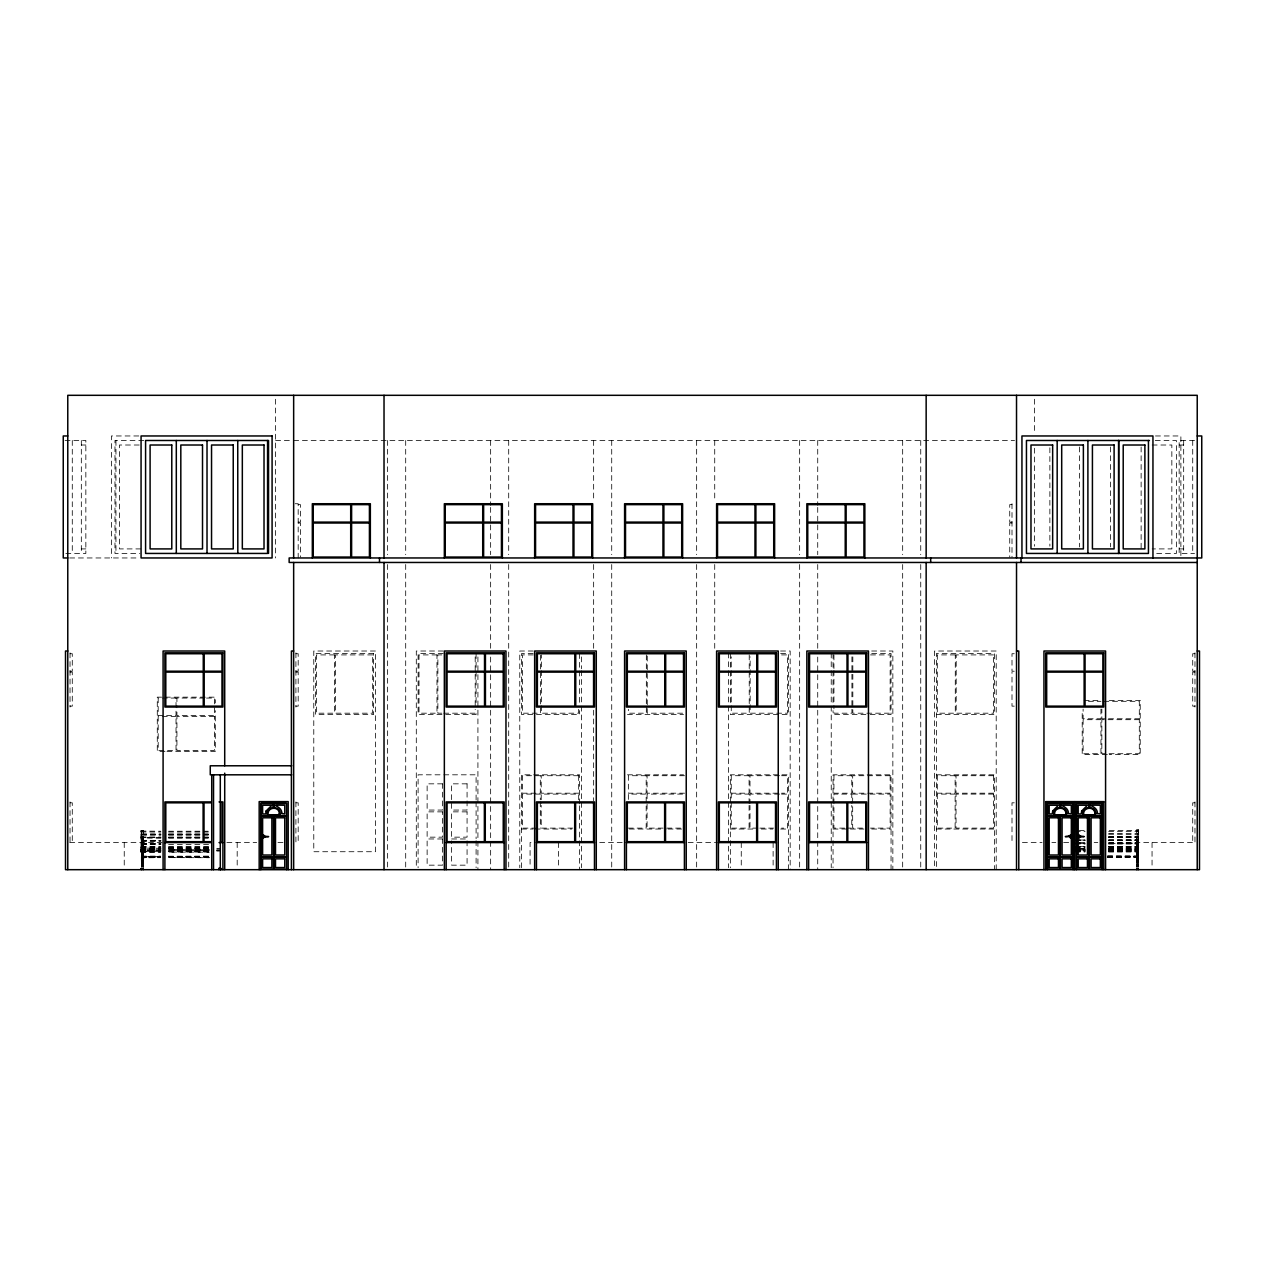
<?xml version="1.0" encoding="UTF-8"?>
<svg xmlns="http://www.w3.org/2000/svg" width="1265" height="1265" viewBox="0 0 1265 1265"><rect width="100%" height="100%" fill="white"/><g stroke="black" fill="none" stroke-linecap="round" stroke-linejoin="round"><path stroke-width="0.75" stroke-dasharray="5 3.75" d="M138.818 435.966L111.431 435.966L111.431 557.96M1155.467 435.966L1180.878 435.966L1180.878 555.983M65.053 440.489L85.846 440.489L85.846 553.438L65.053 553.438M143.783 440.489L114.973 440.489L114.973 553.438L139.941 553.438M275.596 440.489L290.049 440.489M293.654 440.489L1014.546 440.489M1155.245 440.489L1176.371 440.489L1176.371 553.438L1155.245 553.438M1194.524 440.489L1179.154 440.489L1179.154 553.438L1194.524 553.438M81.324 445.011L85.846 445.011M139.213 445.011L119.495 445.011L119.495 548.915L141.19 548.915M1152.13 445.011L1171.849 445.011L1171.849 548.915L1152.13 548.915M1179.154 445.011L1183.676 445.011M295.172 503.739L298.176 503.739L298.176 557.96M298.176 504.64L300.438 504.64L300.438 522.113L298.176 522.113M1012 504.64L1009.739 504.64L1009.739 522.113L1012 522.113M298.176 523.014L300.438 523.014L300.438 557.059M1012 523.014L1009.739 523.014L1009.739 557.059M81.324 548.915L85.846 548.915M1179.154 548.915L1183.676 548.915M69.67 557.96L138.818 557.96M443.256 651.016L416.296 651.016L416.296 867.711M533.245 651.016L519.773 651.016L519.773 867.711M780.537 651.016L790.166 651.016L790.166 869.688M871.68 651.016L892.853 651.016L892.853 869.688M443.24 653.546L418.098 653.546L418.098 714.551L476.099 714.551L476.099 710.614M533.182 653.546L521.575 653.546L521.575 714.551L579.576 714.551L579.576 710.614M780.632 653.546L788.364 653.546L788.364 714.551L730.348 714.551L730.348 710.614M871.712 653.546L891.05 653.546L891.05 714.551L867.837 714.551M70.034 653.736L72.279 653.736L72.279 671.209L70.034 671.209M295.915 653.736L298.176 653.736L298.176 671.209L295.915 671.209M1014.261 653.736L1012 653.736L1012 671.209L1014.261 671.209M1194.966 653.736L1192.721 653.736L1192.721 671.209L1194.966 671.209M441.817 654.906L437.88 654.906L437.88 713.191L441.817 713.191M533.261 654.906L522.477 654.906L522.477 713.191L540.455 713.191L540.455 654.906M781.564 654.906L787.462 654.906L787.462 713.191L750.145 713.191L750.145 656.851M870.51 654.906L890.149 654.906L890.149 713.191L852.831 713.191L852.831 709.301M70.034 672.11L72.279 672.11L72.279 706.139L70.034 706.139M295.915 672.11L298.176 672.11L298.176 706.139L295.915 706.139M1194.966 672.11L1192.721 672.11L1192.721 706.139L1194.966 706.139M204.535 698.059L176.926 698.059L176.926 707.768M206.511 698.059L214.386 698.059L214.386 715.531L176.926 715.531L176.926 709.697M1084.137 700.415L1099.617 700.415M1109.278 700.415L1140.224 700.415L1140.224 754.62L1109.278 754.62M1088.453 701.316L1100.945 701.316M1103.807 701.316L1139.306 701.316L1139.306 718.773L1101.847 718.773L1101.847 709.08M1014.261 706.139L1012 706.139L1012 672.11M443.778 713.191L475.197 713.191L475.197 709.301M682.594 713.191L647.237 713.191L647.237 654.906M627.456 714.551L683.527 714.551M865.908 714.551L833.034 714.551L833.034 710.614M936.385 714.551L994.401 714.551L994.401 653.546L936.385 653.546L936.385 867.758M165.019 751.363L157.287 751.363L157.287 697.157L215.303 697.157L215.303 702.961M166.948 751.363L215.303 751.363L215.303 710.709M1107.349 754.62L1082.207 754.62L1082.207 710.092M627.456 774.812L683.527 774.812M936.385 774.812L994.401 774.812L994.401 869.688M684.555 775.714L647.079 775.714L647.079 793.187L684.555 793.187M779.572 775.714L749.987 775.714L749.987 793.187L779.572 793.187M781.533 775.714L787.462 775.714L787.462 793.187L781.533 793.187M682.578 794.088L647.079 794.088L647.079 799.765M779.572 794.088L749.987 794.088L749.987 803.544M781.533 794.088L787.462 794.088L787.462 828.116L781.533 828.116M70.034 802.816L72.279 802.816L72.279 841.684L70.034 841.684M295.915 802.816L298.176 802.816L298.176 841.684L295.915 841.684M1014.261 802.816L1012 802.816L1012 841.684L1014.261 841.684M1194.966 802.816L1192.721 802.816L1192.721 841.684L1194.966 841.684M536.74 828.116L522.477 828.116L522.477 794.088L540.297 794.088L540.297 799.765M572.76 828.116L541.214 828.116L541.214 805.441M628.357 828.116L646.178 828.116L646.178 794.088L628.357 794.088L628.357 799.765M680.617 828.116L647.079 828.116L647.079 801.646M757.877 828.116L749.987 828.116L749.987 805.441M759.854 828.116L773.658 828.116M844.64 828.116L833.935 828.116L833.935 794.088L851.772 794.088L851.772 803.544M846.427 828.116L851.772 828.116L851.772 805.441M862.54 828.116L852.673 828.116L852.673 794.088L890.149 794.088L890.149 828.116L870.431 828.116M521.575 829.034L533.182 829.034M535.111 829.034L571.843 829.034M629.385 829.034L666.117 829.034M668.062 829.034L681.598 829.034M730.348 829.034L753.561 829.034M761.293 829.034L772.883 829.034M780.632 829.034L788.364 829.034M833.034 829.034L848.515 829.034M850.444 829.034L863.979 829.034M871.712 829.034L891.05 829.034M936.385 829.034L994.401 829.034M1138.405 829.982L1136.555 829.761L1136.555 852.167L1138.405 852.167L1138.405 829.808M1136.555 830.204L1138.532 830.061M141.174 830.441L143.419 830.425M1136.555 830.457L1138.532 830.488L1108.646 830.583M1079.187 830.583L1085.07 830.583M141.032 830.915L143.419 830.82M1136.555 830.836L1138.532 830.836M141.032 831.073L160.861 831.231M168.577 831.231L201.356 831.231M203.286 831.231L209.073 831.231M1136.555 831.058L1138.532 831.089M141.032 831.564L143.419 831.374M1075.25 831.405L1085.07 831.405M1108.646 831.405L1138.532 831.326M141.032 831.722L143.419 831.801M141.032 831.959L160.861 832.038M168.577 832.038L201.356 832.038M203.286 832.038L209.073 832.038M1108.646 833.429L1138.12 833.619M141.569 834.03L160.861 834.03M168.577 834.03L201.356 834.03M203.286 834.03L209.073 834.03M141.569 834.22L160.861 834.22M168.577 834.22L201.356 834.22M203.286 834.22L209.073 834.22M1108.646 834.252L1138.12 834.426M141.569 834.837L160.861 834.837M168.577 834.837L201.356 834.837M203.286 834.837L209.073 834.837M141.569 834.995L160.861 834.995M168.577 834.995L201.356 834.995M203.286 834.995L209.073 834.995M1136.555 836.007L1138.405 836.007M1136.555 836.292L1138.532 836.26M141.174 836.56L143.419 836.56M1108.646 836.497L1138.532 836.45M141.032 836.671L143.419 836.687M1136.555 836.782L1138.532 836.687M141.032 836.956L160.861 837.051M168.577 837.051L201.356 837.051M203.286 837.051L209.073 837.051M1108.646 836.892L1138.532 836.94M141.032 837.24L143.419 837.335M1108.646 837.288L1138.532 837.177M141.032 837.477L160.861 837.43M168.577 837.43L201.356 837.43M203.286 837.43L209.073 837.43M1108.646 837.509L1138.532 837.414M160.861 837.825L141.032 837.825L160.861 838.047M168.577 837.825L201.356 837.825M203.286 837.825L209.073 837.825M1136.555 837.857L1138.532 837.778L1136.555 837.968M168.577 838.047L201.356 838.047M203.286 838.047L209.073 838.047M141.032 838.426L143.419 838.379L141.174 838.489M451.621 838.964L467.07 838.964M1136.824 839.296L1138.152 839.264L1136.824 839.122L1136.824 847.471M141.49 839.612L143.103 839.628L143.103 847.85M1136.824 839.644L1138.152 839.533M141.49 839.786L143.103 839.818M1075.25 839.881L1085.07 839.881M1108.646 839.881L1138.152 839.754M141.49 840.023L143.103 840.26M1079.187 840.039L1085.07 840.039M1108.646 840.039L1138.152 840.071M141.49 840.355L160.861 840.371M1075.25 840.498L1085.07 840.498M1108.646 840.498L1138.152 840.324M141.49 840.593L160.861 840.529M1075.25 840.64L1085.07 840.64M1108.646 840.64L1138.152 840.624M141.49 840.956L160.861 840.972M1136.824 840.798L1138.152 840.83M141.49 841.193L160.861 841.13M1136.824 841.098L1138.152 841.32M141.49 841.51L143.103 841.431M1136.824 841.494L1138.152 841.383M141.49 841.636L143.103 841.636M1136.824 841.62L1138.152 841.636M141.49 841.968L143.103 841.921M1136.824 841.889L1138.152 841.937M141.49 842.221L143.103 842.348M1136.824 842.348L1138.152 842.332M69.717 842.585L162.047 842.585M226.878 842.585L256.668 842.585M277.952 842.585L283.929 842.585M530.968 842.585L530.082 842.585L530.082 867.758M599.705 842.585L623.297 842.585M688.176 842.585L715.705 842.585M1022.405 842.585L1042.06 842.585M1051.879 842.585L1055.801 842.585M1063.659 842.585L1069.557 842.585M1079.377 842.585L1085.275 842.585M1094.178 842.585L1097.799 842.585M1108.693 842.585L1195.267 842.585M141.49 842.664L143.103 842.775M1136.824 842.901L1138.152 842.648M141.49 842.917L143.103 843.138L141.49 843.36M1075.25 843.043L1085.07 843.043M1108.646 843.043L1138.152 843.138L1108.646 843.423M1079.187 843.423L1085.07 843.423M141.49 843.644L160.861 843.486M1075.25 843.644L1085.07 843.644M1108.646 843.644L1138.152 843.565M141.49 843.787L160.861 843.85M1136.824 843.945L1138.152 843.85M141.49 844.024L160.861 844.071M1075.25 844.055L1085.07 844.055M1108.646 844.055L1138.152 844.04M141.49 844.451L160.861 844.482M168.577 844.482L209.073 844.482M1136.824 844.34L1138.152 844.451M141.49 844.561L143.103 844.577M1136.824 844.561L1138.152 844.625M141.49 844.767L143.103 844.862M1138.152 845.004L1136.824 845.004L1138.152 845.241M141.49 845.067L143.103 845.099M141.49 845.431L143.103 845.399M1136.824 845.479L1138.152 845.431M141.49 845.637L143.103 845.637M1136.824 845.652L1138.152 845.652M141.49 845.953L143.103 845.826M1136.824 845.89L1138.152 845.89M141.49 846.079L143.103 846.269M1136.555 846.317L1138.532 846.238M141.49 846.506L143.103 846.506M1075.25 846.396L1085.07 846.396M1108.646 846.396L1138.532 846.554M141.032 846.617L160.861 846.791M168.577 846.791L209.073 846.791M1079.187 846.68L1085.07 846.68M1108.646 846.68L1138.532 846.744M141.49 846.918L160.861 847.06M168.577 847.06L209.073 847.06M1075.25 847.028L1085.07 847.028M1108.646 847.028L1138.532 847.107M141.032 847.123L143.419 847.202M1138.405 847.36L1136.555 847.376L1138.532 847.597M141.032 847.487L160.861 847.408M168.577 847.408L209.073 847.408M141.032 847.85L143.419 847.835M1075.25 847.898L1085.07 847.898M1108.646 847.898L1138.532 847.803M143.419 848.009L141.032 848.072L160.861 848.262M1075.25 848.167L1085.07 848.135M1108.646 848.167L1138.532 847.993M168.577 848.262L209.073 848.262M1079.187 848.293L1085.07 848.42M1108.646 848.293L1138.532 848.246M141.032 848.594L160.861 848.499M168.577 848.515L209.073 848.515M216.774 848.641L220.632 848.641M1136.555 848.625L1138.532 848.562M141.032 848.91L160.861 848.768M168.577 848.768L209.073 848.768M1079.187 848.894L1085.07 848.926M1108.646 848.894L1138.642 848.894M141.032 849.052L143.419 848.973M1075.25 849.115L1085.07 849.115M1108.646 849.115L1138.642 849.21M160.861 849.242L140.889 849.4L140.889 851.645L160.861 851.614M168.577 849.448L209.073 849.242M216.774 849.242L220.632 849.242M1075.25 849.384L1085.07 849.432M1108.646 849.384L1138.642 849.289M140.889 849.542L160.861 849.732L140.889 849.827M1136.555 849.574L1138.642 849.574M1085.07 849.906L1075.25 849.906L1085.07 850.033M1108.646 849.906L1138.642 849.953M140.889 850.127L160.861 850.238M209.073 850.238L168.577 850.238L209.073 850.507M1108.646 850.033L1138.642 850.064M160.861 850.507L140.889 850.491L160.861 850.618M216.774 850.349L220.632 850.507M1075.25 850.317L1085.07 850.301M1108.646 850.317L1138.642 850.539M168.577 850.649L209.073 850.618M216.774 850.618L220.632 850.618M1075.25 850.792L1085.07 850.776M1108.646 850.792L1138.642 850.776M140.889 850.886L143.214 850.871M1136.729 850.934L1138.642 850.823M140.889 851.076L160.861 851.108M168.577 851.108L209.073 851.076M216.774 851.076L220.632 851.076M1075.25 851.266L1085.07 851.155M1108.646 851.155L1138.405 851.282M140.889 851.377L160.861 851.456M168.577 851.566L209.073 851.456M1136.729 851.456L1138.532 851.44M168.577 851.614L209.073 851.614M1075.25 851.788L1085.07 851.788M1108.646 851.788L1138.532 851.709M141.032 852.009L160.861 852.072L141.032 852.231L141.032 830.757L143.419 830.646L143.419 852.452L141.174 852.404M1075.25 851.867L1085.07 851.867M1108.646 851.867L1138.532 851.883M1136.729 852.468L1138.231 852.468M141.38 852.784L143.214 852.752M1136.729 852.784L1138.231 852.721M141.38 853.053L143.214 852.958M1136.729 853.037L1138.231 852.974M141.38 853.385L143.214 853.274M1136.729 853.211L1138.231 853.258M143.214 853.559L141.38 853.638L143.214 853.764M1136.729 853.559L1138.231 853.654M1136.729 853.717L1138.231 853.796M141.38 854.096L143.214 854.002M1136.729 854.223L1138.231 854.096M141.38 854.476L143.214 854.492L141.38 854.713M1138.231 854.27L1136.729 854.413L1138.231 854.523M143.214 854.776L141.38 854.998L143.214 855.061M1136.729 854.792L1138.231 854.998L1136.729 855.045M141.38 855.488L143.214 855.377M1136.729 855.44L1138.231 855.519M141.38 855.678L143.214 855.567M1136.729 855.709L1138.231 855.567M141.38 855.883L143.214 855.978M1107.618 855.899L1138.231 855.899M141.38 856.12L160.687 856.152M168.451 856.231L209.231 856.12M1107.618 856.136L1138.231 856.31M141.38 856.531L160.687 856.358M168.451 856.358L209.231 856.531M1107.618 856.5L1138.231 856.5M160.687 856.721L141.38 856.753L160.687 856.943M168.451 856.721L209.231 856.721M1107.618 856.721L1138.231 856.721M168.451 856.943L209.231 856.943M1107.618 856.943L1138.231 856.943M141.38 857.338L160.687 857.148M168.451 857.148L209.231 857.148M1107.618 857.306L1138.231 857.132M141.38 857.638L160.687 857.638L141.38 857.812M209.231 857.512L168.451 857.638L209.231 857.717M1107.618 857.544L1138.231 857.433M1136.729 857.891L1138.231 857.876M141.38 858.113L143.214 857.986M1136.729 857.955L1138.231 858.049M141.38 858.192L143.214 858.429M1136.729 858.445L1138.231 858.413M141.38 858.476L143.214 858.682M1136.729 858.571L1138.231 858.635M141.38 858.777L143.214 858.777M1136.729 858.777L1138.231 858.919L1136.729 859.077M143.214 859.062L141.38 859.204L143.214 859.425M1136.729 859.441L1138.231 859.251M141.38 859.741L143.214 859.694M1136.729 859.52L1138.231 859.568M1136.729 859.915L1138.231 859.915L1136.729 860.247M141.38 860.073L143.214 860.2M141.38 860.406L143.214 860.39M1136.729 860.406L1138.231 860.437M141.38 860.801L143.214 860.738M1136.729 860.659L1138.231 860.58M141.38 861.085L143.214 861.085M1136.729 860.943L1138.231 860.943M141.38 861.259L143.214 861.259M1136.729 861.117L1138.231 861.259M141.38 861.449L143.214 861.402M1138.231 861.512L1136.729 861.512L1138.231 861.876M141.38 861.781L143.214 861.829M141.38 862.003L143.214 862.034M1136.729 862.113L1138.231 861.908M141.38 862.224L143.214 862.224M1136.729 862.366L1138.231 862.366M141.38 862.493L143.214 862.603M1136.729 862.493L1138.231 862.493M1136.729 863.11L1138.231 863.078M141.38 863.821L143.214 863.9M141.38 864.422L143.214 864.422M1136.729 864.327L1138.231 864.327M141.38 864.612L143.214 864.612M1136.729 864.517L1138.231 864.517M141.38 865.023L143.214 865.023M1136.729 864.944L1138.231 864.944M1136.729 865.228L1138.231 865.228M141.38 865.307L143.214 865.307M1136.729 865.545L1138.231 865.545M141.38 865.624L143.214 865.624M141.38 866.003L143.214 866.003M1136.729 865.94L1138.231 865.94M141.38 866.335L143.214 866.209M1138.231 866.161L1136.729 866.288L1138.231 866.414M141.38 866.462L143.214 866.462M1194.966 652.835L1194.966 707.04M1194.966 801.915L1194.966 842.585M1192.721 440.489L1192.721 553.438M1183.676 440.489L1183.676 553.438M1152.051 842.585L1152.051 867.758M1141.125 446.972L1141.125 548.915M1138.152 839.154L1138.152 847.471M1138.231 849.036L1138.231 866.825M1138.12 830.583L1138.12 851.867M1138.12 855.915L1138.12 857.528M1137.757 845.004L1137.757 846.759M1136.729 849.036L1136.729 866.825M1110.401 446.972L1110.401 546.954M1100.945 709.08L1100.945 718.773L1083.109 718.773L1083.109 709.08M1079.614 446.972L1079.614 546.954M1049.871 447.778L1049.871 546.148M1034.596 399.234L1034.596 432.551M1034.596 448.221L1034.596 546.195M1012 503.739L1012 557.059M996.203 869.688L996.203 651.016L934.582 651.016L934.582 867.711M920.746 440.489L920.746 554.687M920.746 564.522L920.746 869.688M902.672 440.489L902.672 554.687M902.672 564.522L902.672 869.688M891.05 869.688L891.05 774.812L833.034 774.812L833.034 838.711M852.831 656.851L852.831 672.395M852.831 674.34L852.831 707.356M851.93 656.851L851.93 672.395M851.93 674.34L851.93 707.356M851.93 709.301L851.93 713.191L833.935 713.191L833.935 705.411M833.935 654.906L833.935 668.505M833.935 670.45L833.935 703.482M833.034 653.546L833.034 669.296M833.034 671.256L833.034 702.739M833.034 840.64L833.034 867.758M831.231 652.993L831.231 668.758M831.231 670.719L831.231 704.21M831.231 706.186L831.231 867.711M817.728 440.489L817.728 505.462M817.728 507.423L817.728 554.687M817.728 564.522L817.728 649.182M817.728 657.057L817.728 672.806M817.728 674.783L817.728 708.242M817.728 710.218L817.728 869.688M799.654 440.489L799.654 554.687M799.654 564.522L799.654 869.688M788.364 869.688L788.364 774.812L730.348 774.812L730.348 838.711M773.121 842.585L773.121 867.758M749.228 654.906L749.228 713.191L731.249 713.191L731.249 656.851M749.086 803.544L749.086 794.088L731.249 794.088L731.249 799.765M749.086 805.441L749.086 828.116L731.249 828.116L731.249 801.646M741.258 842.585L741.258 867.758M730.348 653.546L730.348 669.296M730.348 671.256L730.348 702.739M730.348 840.64L730.348 867.758M728.545 652.993L728.545 668.758M728.545 670.719L728.545 704.21M728.545 706.186L728.545 867.711M714.725 440.489L714.725 501.525M714.725 564.522L714.725 649.182M696.651 440.489L696.651 554.687M696.651 564.522L696.651 869.688M646.336 654.906L646.336 713.191L628.357 713.191L628.357 709.301M611.722 440.489L611.722 554.687M611.722 564.522L611.722 869.688M593.649 440.489L593.649 501.525M593.649 564.522L593.649 649.182M593.649 710.218L593.649 800.777M581.394 656.93L581.394 668.758M581.394 670.719L581.394 704.21M581.394 706.186L581.394 867.711M579.576 653.546L579.576 702.739M579.576 803.86L579.576 774.812L521.575 774.812L521.575 867.758M579.576 805.789L579.576 869.688M578.674 709.301L578.674 713.191L541.357 713.191L541.357 654.906M578.674 799.765L578.674 794.088L541.214 794.088L541.214 803.544M558.418 842.585L558.418 867.758M540.297 801.646L540.297 828.116M508.704 440.489L508.704 554.687M508.704 564.522L508.704 869.688M490.646 440.489L490.646 505.462M490.646 507.423L490.646 554.687M490.646 564.522L490.646 649.182M490.646 657.057L490.646 672.806M490.646 674.783L490.646 708.242M490.646 710.218L490.646 869.688M477.917 656.93L477.917 672.695M477.917 674.656L477.917 708.147M477.917 710.124L477.917 869.688M476.099 653.546L476.099 669.296M476.099 671.256L476.099 702.739M476.099 799.986L476.099 774.812L418.098 774.812L418.098 867.758M476.099 801.915L476.099 838.711M476.099 840.64L476.099 867.758M475.197 656.851L475.197 672.395M475.197 674.34L475.197 707.356M467.07 840.846L467.07 865.165L451.621 865.165L451.621 840.846M405.701 440.489L405.701 554.687M405.701 564.522L405.701 869.688M387.628 440.489L387.628 554.687M387.628 564.522L387.628 869.688M295.915 652.835L295.915 707.04M295.915 801.915L295.915 842.585M275.596 399.234L275.596 557.96M237.188 842.585L237.188 867.758M143.214 849.384L143.214 868.438M141.965 845.399L141.965 847.139M141.569 831.231L141.569 852.167M141.522 856.152L141.522 857.717M141.174 830.473L141.38 866.81M124.239 842.585L124.239 867.758M115.953 440.489L115.953 553.438M81.324 440.489L81.324 553.438M72.279 440.489L72.279 553.438M70.034 652.835L70.034 707.04M70.034 801.915L70.034 842.585M375.405 651.016L313.783 651.016L313.783 851.725L375.405 851.725L375.405 651.016M373.602 653.546L315.586 653.546L315.586 714.551L373.602 714.551L373.602 653.546M334.466 654.906L316.487 654.906L316.487 713.191L334.466 713.191L334.466 654.906M372.685 654.906L335.367 654.906L335.367 713.191L372.685 713.191L372.685 654.906M436.978 654.906L419 654.906L419 713.191L436.978 713.191L436.978 654.906M955.281 654.906L937.302 654.906L937.302 713.191L955.281 713.191L955.281 654.906M993.499 654.906L956.182 654.906L956.182 713.191L993.499 713.191L993.499 654.906M176.025 698.059L158.188 698.059L158.188 715.531L176.025 715.531L176.025 698.059M176.025 716.433L158.188 716.433L158.188 750.461L176.025 750.461L176.025 716.433M214.386 716.433L176.926 716.433L176.926 750.461L214.386 750.461L214.386 716.433M1100.945 719.69L1083.109 719.69L1083.109 753.719L1100.945 753.719L1100.945 719.69M1139.306 719.69L1101.847 719.69L1101.847 753.719L1139.306 753.719L1139.306 719.69M540.297 775.714L522.477 775.714L522.477 793.187L540.297 793.187L540.297 775.714M578.674 775.714L541.214 775.714L541.214 793.187L578.674 793.187L578.674 775.714M646.178 775.714L628.357 775.714L628.357 793.187L646.178 793.187L646.178 775.714M749.086 775.714L731.249 775.714L731.249 793.187L749.086 793.187L749.086 775.714M851.772 775.714L833.935 775.714L833.935 793.187L851.772 793.187L851.772 775.714M890.149 775.714L852.673 775.714L852.673 793.187L890.149 793.187L890.149 775.714M955.122 775.714L937.302 775.714L937.302 793.187L955.122 793.187L955.122 775.714M993.499 775.714L956.024 775.714L956.024 793.187L993.499 793.187L993.499 775.714M442.576 783.841L427.127 783.841L427.127 810.059L442.576 810.059L442.576 783.841M467.07 783.841L451.621 783.841L451.621 810.059L467.07 810.059L467.07 783.841M955.122 794.088L937.302 794.088L937.302 828.116L955.122 828.116L955.122 794.088M993.499 794.088L956.024 794.088L956.024 828.116L993.499 828.116L993.499 794.088M442.576 811.861L427.127 811.861L427.127 837.161L442.576 837.161L442.576 811.861M467.07 811.861L451.621 811.861L451.621 837.161L467.07 837.161L467.07 811.861M442.576 838.964L427.127 838.964L427.127 865.165L442.576 865.165L442.576 838.964M209.073 849.732L168.577 849.653L209.073 849.764M209.073 852.072L168.577 852.072L209.073 852.167M143.214 863.189L141.38 863.189L143.214 863.204M1138.231 863.71L1136.729 863.71L1138.231 863.805"/><path stroke-width="1.5" d="M1071.028 836.086C1068.719 836.497 1073.495 839.264 1072.151 835.754L1068.735 836.181L1072.04 837.272M1070.617 836.655L1070.838 835.643L1071.55 837.525M279.929 815.656C282.759 804.951 264.606 804.951 267.437 815.656M1066.522 815.656C1069.352 804.951 1051.199 804.951 1054.03 815.656M1095.522 815.656C1098.352 804.951 1080.199 804.951 1083.03 815.656M261.365 835.754L261.808 837.509L263.152 837.193M261.222 836.402L262.709 835.232L261.602 835.548M263.357 836.987L263.262 835.501L262.076 835.785M263.547 836.718L263.436 835.77L263.436 837.019M1070.949 835.754L1070.949 837.035L1072.151 837.035M1071.028 836.718L1071.771 835.533M1072.467 836.402C1074.096 835.896 1070.506 834.536 1069.953 836.039M1072.736 836.402L1070.996 835.39M1077.574 837.177C1076.91 830.773 1081.781 841.605 1076.894 836.086M262.108 837.604L262.709 837.604M1071.249 837.604L1072.388 837.272M1077.796 837.209L1078.871 836.94L1078.286 835.232M1078.333 837.003L1078.507 835.849M1078.571 835.359L1078.001 835.327M261.665 835.944L268.654 836.608L262.203 837.209M261.808 835.754L261.808 837.035L263.009 837.035L262.804 835.675M1077.211 835.912L1078.191 835.659M262.93 836.086L263.8 835.991L263.009 837.035M1077.385 837.035L1084.247 836.608L1077.385 835.754L1077.084 836.956M1078.523 836.086L1079.393 835.991L1078.792 836.971M261.95 835.564L262.883 835.896M1070.364 836.861L1070.759 835.833L1070.759 836.971M1078.586 836.228L1078.602 837.035M264.211 836.718L265.017 836.624M1069.557 836.102L1069.146 836.639M1080.61 836.165L1079.788 836.718L1081.022 836.608M1068.53 836.608L1065.304 836.608L1068.735 836.181M67.772 435.966L63.25 435.966L63.25 557.96L67.772 557.96M1197.228 435.966L1201.75 435.966L1201.75 557.96L289.147 557.96L289.147 562.466L1197.228 562.466M1149.411 440.489L1026.453 440.489L1026.453 553.438L1148.446 553.438L1148.446 440.489M67.772 651.016L65.511 651.016L65.511 869.688L1199.489 869.688L1199.489 651.016L1197.228 651.016M293.654 651.016L291.409 651.016L291.409 869.688M1016.522 651.016L1018.784 651.016L1018.784 869.688M291.725 765.784L210.259 765.784L210.259 774.812L291.725 774.812M211.302 801.915L164.893 801.915L164.893 869.688M219.035 801.915L222.909 801.915L222.909 869.688M1045.775 801.915L1103.776 801.915M211.208 802.816L204.013 802.816L204.013 841.684L211.208 841.684M286.38 803.528L273.888 803.528L273.888 807.181M286.38 815.656L261.001 815.656L261.001 803.528L273.493 803.528L273.493 807.181M286.38 816.083L273.888 816.083L273.888 856.705M164.893 842.585L211.302 842.585M219.035 842.585L222.909 842.585M446.15 842.585L504.166 842.585M536.455 842.585L594.471 842.585M626.412 842.585L684.412 842.585M718.425 842.585L776.425 842.585M808.651 842.585L866.667 842.585M286.38 856.705L261.001 856.705L261.001 816.083L273.493 816.083L273.493 856.705M286.38 857.132L273.888 857.132L273.888 869.261M141.38 868.438L143.214 868.438M218.94 868.438L220.774 868.438L218.94 868.628M1073.131 868.454L1074.633 868.454M1136.729 868.454L1138.231 868.454M141.38 868.723L143.214 868.707M1073.131 868.612L1074.633 868.691M1136.729 868.691L1138.231 868.707M141.38 868.976L143.214 868.802M218.94 868.802L220.774 868.755M1073.131 868.928L1074.633 868.913M1136.729 868.913L1138.231 868.96M141.38 869.071L143.214 869.071M218.94 869.071L220.774 869.008M1073.131 869.055L1074.633 869.008M1136.729 869.055L1138.231 869.055M286.38 869.261L261.001 869.261L261.001 857.132L273.493 857.132L273.493 869.261M264.211 836.07L265.429 836.608M263.215 835.833L263.405 836.908L264.006 836.039M1071.803 835.422L1072.341 836.402M1078.982 836.118L1078.919 836.956L1079.598 836.039M1197.228 869.688L1197.228 395.312L67.772 395.312L67.772 869.688M1152.953 557.96L1152.953 435.966L1021.946 435.966L1021.946 557.96M1138.231 868.328L1138.231 869.688M1136.729 868.328L1136.729 869.688M1118.687 440.489L1118.687 553.438M1118.624 440.489L1118.624 553.438M1105.578 869.688L1105.578 651.016L1043.957 651.016L1043.957 869.688M1103.776 869.688L1103.776 801.615L1045.775 801.615L1045.775 869.688M1102.163 869.688L1102.163 803.322L1076.389 803.322L1076.389 869.688M1089.687 803.528L1089.687 807.212M1089.481 807.181L1089.481 803.528L1101.973 803.528L1101.973 815.656L1076.594 815.656L1076.594 803.528L1089.07 803.528L1088.88 807.212M1089.481 856.705L1089.481 816.083L1101.973 816.083L1101.973 856.705L1076.594 856.705L1076.594 816.083L1089.07 816.083L1089.07 856.705M1089.481 869.261L1089.481 857.132L1101.973 857.132L1101.973 869.261L1076.594 869.261L1076.594 857.132L1089.07 857.132L1089.07 869.261M1087.9 440.489L1087.9 553.438M1074.776 801.615L1074.633 869.688M1073.131 869.688L1073.163 803.322L1047.388 803.322L1047.388 869.688M1060.671 803.528L1060.671 807.212M1060.465 807.181L1060.465 803.528L1072.957 803.528L1072.957 815.656L1047.578 815.656L1047.578 803.528L1060.07 803.528L1059.864 807.212M1060.465 856.705L1060.465 816.083L1072.957 816.083L1072.957 856.705L1047.578 856.705L1047.578 816.083L1060.07 816.083L1060.07 856.705M1060.465 869.261L1060.465 857.132L1072.957 857.132L1072.957 869.261L1047.578 869.261L1047.578 857.132L1060.07 857.132L1060.07 869.261M1057.176 440.489L1057.176 553.438M1021.029 557.96L1021.029 562.466M1016.522 395.312L1016.522 557.96M1016.522 562.466L1016.522 869.688M930.676 557.96L930.676 562.466M926.154 395.312L926.154 557.96M926.154 562.466L926.154 869.688M868.47 869.688L868.47 651.016L806.849 651.016L806.849 869.688M866.667 869.688L866.667 801.915L808.651 801.915L808.651 869.688M864.849 557.96L864.849 503.739L806.849 503.739L806.849 557.96M778.244 869.688L778.244 651.016L716.607 651.016L716.607 869.688M776.425 869.688L776.425 801.915L718.425 801.915L718.425 869.688M774.623 557.96L774.623 503.739L716.607 503.739L716.607 557.96M686.231 869.688L686.231 651.016L624.594 651.016L624.594 869.688M684.412 869.688L684.412 801.915L626.412 801.915L626.412 869.688M682.61 557.96L682.61 503.739L624.594 503.739L624.594 557.96M596.274 869.688L596.274 651.016L534.652 651.016L534.652 869.688M594.471 869.688L594.471 801.915L536.455 801.915L536.455 869.688M592.668 557.96L592.668 503.739L534.652 503.739L534.652 557.96M505.968 869.688L505.968 651.016L444.347 651.016L444.347 869.688M504.166 869.688L504.166 801.915L446.15 801.915L446.15 869.688M502.347 557.96L502.347 503.739L444.347 503.739L444.347 557.96M384.022 395.312L384.022 557.96M384.022 562.466L384.022 869.688M379.5 557.96L379.5 562.466M370.345 557.96L370.345 503.739L312.329 503.739L312.329 557.96M293.654 395.312L293.654 557.96M293.654 562.466L293.654 869.688M288.183 869.688L288.183 801.615L259.183 801.615L259.183 869.688M286.586 869.688L286.586 803.322L260.796 803.322L260.796 869.688M274.094 803.528L274.094 807.212M273.287 803.528L273.287 807.212M268.544 553.438L268.544 440.489L145.586 440.489L145.586 553.438L267.563 553.438L267.563 440.489M237.741 440.489L237.82 553.438M224.711 765.784L224.711 651.016L163.09 651.016L163.09 869.688M224.711 773.152L224.711 869.688M221.992 802.816L221.992 841.684M220.774 868.343L220.774 869.688M220.3 774.812L220.3 869.688M218.94 868.343L218.94 869.688M213.532 774.812L213.532 869.688M211.729 774.812L211.729 869.688M207.017 440.489L207.017 553.438M176.309 440.489L176.309 553.438M143.214 868.343L143.214 869.688M141.38 868.343L141.38 869.688M1078.998 835.88L1078.998 836.908L1078.998 835.896M279.312 813.648L279.201 814.802L268.18 814.802C266.536 807.07 279.328 805.663 279.312 813.648M281.763 813.522L284.767 813.948L284.767 805.236C265.191 804.983 282.49 804.651 281.763 813.522M1065.905 813.648L1065.794 814.802L1054.757 814.802C1053.112 807.07 1065.921 805.663 1065.905 813.648M1068.34 813.522L1071.344 813.948L1071.344 805.236C1051.768 804.983 1069.083 804.651 1068.34 813.522M1094.905 813.648L1094.794 814.802L1083.757 814.802C1082.128 807.07 1094.921 805.663 1094.905 813.648M1097.34 813.522L1100.36 813.948L1100.36 805.236C1080.784 804.983 1098.083 804.651 1097.34 813.522M266.109 810.991L265.666 813.948L262.614 813.948L262.614 805.236L271.88 805.236L266.109 810.991M1052.701 810.991L1052.243 813.948L1049.191 813.948L1049.191 805.236L1058.457 805.236L1052.701 810.991M1081.702 810.991L1081.243 813.948L1078.191 813.948L1078.191 805.236L1087.457 805.236L1081.702 810.991M272.086 435.966L141.063 435.966L141.063 557.96L272.086 557.96L272.086 435.966M171.787 445.011L150.092 445.011L150.092 548.915L171.787 548.915L171.787 445.011M202.511 445.011L180.816 445.011L180.816 548.915L202.511 548.915L202.511 445.011M233.234 445.011L211.54 445.011L211.54 548.915L233.234 548.915L233.234 445.011M264.021 445.011L242.327 445.011L242.327 548.915L264.021 548.915L264.021 445.011M1052.654 445.011L1030.975 445.011L1030.975 548.915L1052.654 548.915L1052.654 445.011M1083.378 445.011L1061.699 445.011L1061.699 548.915L1083.378 548.915L1083.378 445.011M1114.101 445.011L1092.422 445.011L1092.422 548.915L1114.101 548.915L1114.101 445.011M1144.888 445.011L1123.209 445.011L1123.209 548.915L1144.888 548.915L1144.888 445.011M350.705 504.64L313.23 504.64L313.23 522.113L350.705 522.113L350.705 504.64M369.427 504.64L351.607 504.64L351.607 522.113L369.427 522.113L369.427 504.64M482.724 504.64L445.248 504.64L445.248 522.113L482.724 522.113L482.724 504.64M501.446 504.64L483.625 504.64L483.625 522.113L501.446 522.113L501.446 504.64M573.029 504.64L535.554 504.64L535.554 522.113L573.029 522.113L573.029 504.64M591.767 504.64L573.93 504.64L573.93 522.113L591.767 522.113L591.767 504.64M662.971 504.64L625.511 504.64L625.511 522.113L662.971 522.113L662.971 504.64M681.709 504.64L663.872 504.64L663.872 522.113L681.709 522.113L681.709 504.64M754.984 504.64L717.524 504.64L717.524 522.113L754.984 522.113L754.984 504.64M773.721 504.64L755.885 504.64L755.885 522.113L773.721 522.113L773.721 504.64M845.226 504.64L807.75 504.64L807.75 522.113L845.226 522.113L845.226 504.64M863.948 504.64L846.127 504.64L846.127 522.113L863.948 522.113L863.948 504.64M350.705 523.014L313.23 523.014L313.23 557.059L350.705 557.059L350.705 523.014M369.427 523.014L351.607 523.014L351.607 557.059L369.427 557.059L369.427 523.014M482.724 523.014L445.248 523.014L445.248 557.059L482.724 557.059L482.724 523.014M501.446 523.014L483.625 523.014L483.625 557.059L501.446 557.059L501.446 523.014M573.029 523.014L535.554 523.014L535.554 557.059L573.029 557.059L573.029 523.014M591.767 523.014L573.93 523.014L573.93 557.059L591.767 557.059L591.767 523.014M662.971 523.014L625.511 523.014L625.511 557.059L662.971 557.059L662.971 523.014M681.709 523.014L663.872 523.014L663.872 557.059L681.709 557.059L681.709 523.014M754.984 523.014L717.524 523.014L717.524 557.059L754.984 557.059L754.984 523.014M773.721 523.014L755.885 523.014L755.885 557.059L773.721 557.059L773.721 523.014M845.226 523.014L807.75 523.014L807.75 557.059L845.226 557.059L845.226 523.014M863.948 523.014L846.127 523.014L846.127 557.059L863.948 557.059L863.948 523.014M222.909 652.835L164.893 652.835L164.893 707.04L222.909 707.04L222.909 652.835M504.166 652.835L446.15 652.835L446.15 707.04L504.166 707.04L504.166 652.835M594.471 652.835L536.455 652.835L536.455 707.04L594.471 707.04L594.471 652.835M684.412 652.835L626.412 652.835L626.412 707.04L684.412 707.04L684.412 652.835M776.425 652.835L718.425 652.835L718.425 707.04L776.425 707.04L776.425 652.835M866.667 652.835L808.651 652.835L808.651 707.04L866.667 707.04L866.667 652.835M1103.776 652.835L1045.775 652.835L1045.775 707.04L1103.776 707.04L1103.776 652.835M203.27 653.736L165.794 653.736L165.794 671.209L203.27 671.209L203.27 653.736M221.992 653.736L204.171 653.736L204.171 671.209L221.992 671.209L221.992 653.736M484.527 653.736L447.051 653.736L447.051 671.209L484.527 671.209L484.527 653.736M503.249 653.736L485.428 653.736L485.428 671.209L503.249 671.209L503.249 653.736M574.832 653.736L537.372 653.736L537.372 671.209L574.832 671.209L574.832 653.736M593.57 653.736L575.733 653.736L575.733 671.209L593.57 671.209L593.57 653.736M664.789 653.736L627.314 653.736L627.314 671.209L664.789 671.209L664.789 653.736M683.511 653.736L665.69 653.736L665.69 671.209L683.511 671.209L683.511 653.736M756.802 653.736L719.326 653.736L719.326 671.209L756.802 671.209L756.802 653.736M775.524 653.736L757.703 653.736L757.703 671.209L775.524 671.209L775.524 653.736M847.028 653.736L809.553 653.736L809.553 671.209L847.028 671.209L847.028 653.736M865.766 653.736L847.93 653.736L847.93 671.209L865.766 671.209L865.766 653.736M1084.137 653.736L1046.677 653.736L1046.677 671.209L1084.137 671.209L1084.137 653.736M1102.874 653.736L1085.054 653.736L1085.054 671.209L1102.874 671.209L1102.874 653.736M203.27 672.11L165.794 672.11L165.794 706.139L203.27 706.139L203.27 672.11M221.992 672.11L204.171 672.11L204.171 706.139L221.992 706.139L221.992 672.11M484.527 672.11L447.051 672.11L447.051 706.139L484.527 706.139L484.527 672.11M503.249 672.11L485.428 672.11L485.428 706.139L503.249 706.139L503.249 672.11M574.832 672.11L537.372 672.11L537.372 706.139L574.832 706.139L574.832 672.11M593.57 672.11L575.733 672.11L575.733 706.139L593.57 706.139L593.57 672.11M664.789 672.11L627.314 672.11L627.314 706.139L664.789 706.139L664.789 672.11M683.511 672.11L665.69 672.11L665.69 706.139L683.511 706.139L683.511 672.11M756.802 672.11L719.326 672.11L719.326 706.139L756.802 706.139L756.802 672.11M775.524 672.11L757.703 672.11L757.703 706.139L775.524 706.139L775.524 672.11M847.028 672.11L809.553 672.11L809.553 706.139L847.028 706.139L847.028 672.11M865.766 672.11L847.93 672.11L847.93 706.139L865.766 706.139L865.766 672.11M1084.137 672.11L1046.677 672.11L1046.677 706.139L1084.137 706.139L1084.137 672.11M1102.874 672.11L1085.054 672.11L1085.054 706.139L1102.874 706.139L1102.874 672.11M203.112 802.816L165.794 802.816L165.794 841.684L203.112 841.684L203.112 802.816M484.368 802.816L447.051 802.816L447.051 841.684L484.368 841.684L484.368 802.816M503.249 802.816L485.27 802.816L485.27 841.684L503.249 841.684L503.249 802.816M574.69 802.816L537.372 802.816L537.372 841.684L574.69 841.684L574.69 802.816M593.57 802.816L575.591 802.816L575.591 841.684L593.57 841.684L593.57 802.816M664.631 802.816L627.314 802.816L627.314 841.684L664.631 841.684L664.631 802.816M683.511 802.816L665.532 802.816L665.532 841.684L683.511 841.684L683.511 802.816M756.644 802.816L719.326 802.816L719.326 841.684L756.644 841.684L756.644 802.816M775.524 802.816L757.545 802.816L757.545 841.684L775.524 841.684L775.524 802.816M846.87 802.816L809.553 802.816L809.553 841.684L846.87 841.684L846.87 802.816M865.766 802.816L847.771 802.816L847.771 841.684L865.766 841.684L865.766 802.816M271.88 817.791L262.614 817.791L262.614 834.916L263.61 834.916L263.61 837.889L262.614 837.889L262.614 855.014L271.88 855.014L271.88 817.791M284.767 817.791L275.501 817.791L275.501 855.014L284.767 855.014L284.767 817.791M1058.457 817.791L1049.191 817.791L1049.191 855.014L1058.457 855.014L1058.457 817.791M1071.344 817.791L1062.078 817.791L1062.078 855.014L1071.344 855.014L1071.344 837.889L1070.348 837.889L1070.348 834.916L1071.344 834.916L1071.344 817.791M1087.457 817.791L1078.191 817.791L1078.191 834.916L1079.203 834.916L1079.203 837.889L1078.191 837.889L1078.191 855.014L1087.457 855.014L1087.457 817.791M1100.36 817.791L1091.094 817.791L1091.094 855.014L1100.36 855.014L1100.36 817.791M271.88 858.84L262.614 858.84L262.614 867.553L271.88 867.553L271.88 858.84M284.767 858.84L275.501 858.84L275.501 867.553L284.767 867.553L284.767 858.84M1058.457 858.84L1049.191 858.84L1049.191 867.553L1058.457 867.553L1058.457 858.84M1071.344 858.84L1062.078 858.84L1062.078 867.553L1071.344 867.553L1071.344 858.84M1087.457 858.84L1078.191 858.84L1078.191 867.553L1087.457 867.553L1087.457 858.84M1100.36 858.84L1091.094 858.84L1091.094 867.553L1100.36 867.553L1100.36 858.84"/></g></svg>
